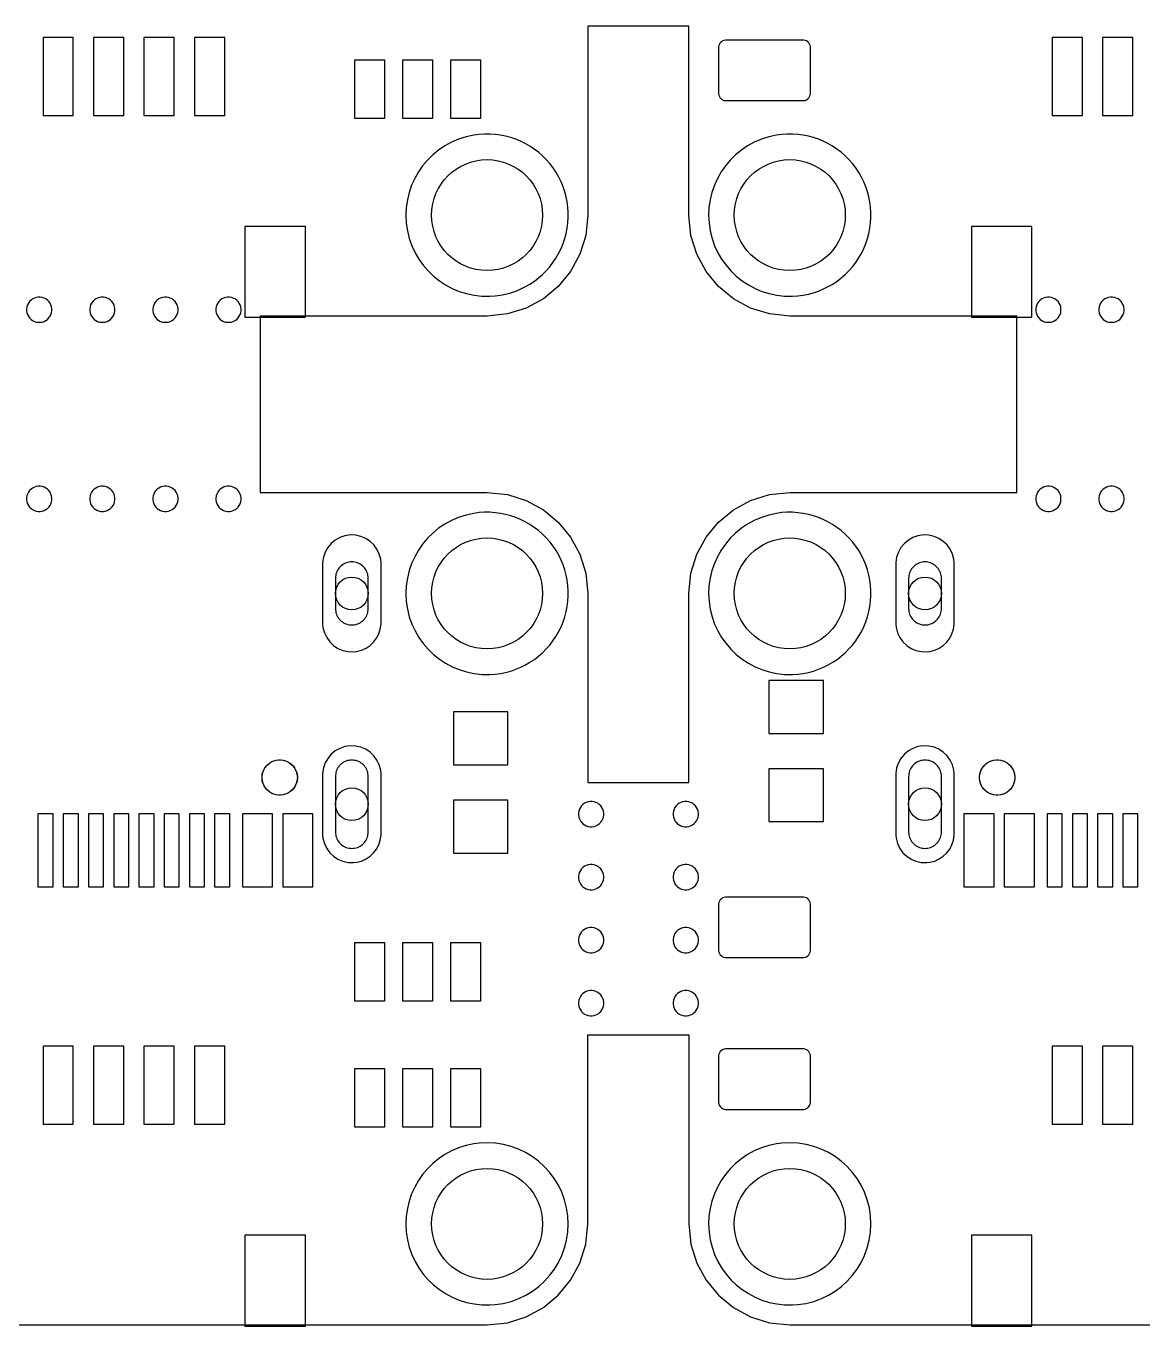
# Model space of a CAD drawing. Header units: millimetres. Extents: x 1 to 99, y 1.7 to 98.2.
# Drawn here: x 27.86 to 50, y 1.73 to 27.5 of the extents above; entities that cross this region are included whole.
import ezdxf

# ---------------------------------------------------------------- set-up
doc = ezdxf.new("R2010")
doc.units = ezdxf.units.MM

msp = doc.modelspace()

# ---------------------------------------------------------------- linework, layer by layer
at = {"layer": '16_copper'}
for points in [[(37.158, 22.149, 1), (36.842, 25.351), (36.738, 25.337, 0.936603), (37.053, 22.142)], [(43.158, 22.149, 1), (42.842, 25.351), (42.738, 25.337, 0.936603), (43.053, 22.142)], [(37.158, 14.649, 1), (36.842, 17.851), (36.738, 17.837, 0.936603), (37.053, 14.642)], [(43.158, 14.649, 1), (42.842, 17.851), (42.738, 17.837, 0.936603), (43.053, 14.642)], [(34.417, 15.099, 0.349916), (34.899, 15.638), (34.899, 16.862), (34.892, 16.926, 0.893656), (33.741, 16.862), (33.741, 15.638), (33.748, 15.574, 0.381721), (34.353, 15.092)], [(45.777, 15.099, 0.349916), (46.259, 15.638), (46.259, 16.862), (46.252, 16.926, 0.893656), (45.101, 16.862), (45.101, 15.638), (45.108, 15.574, 0.381721), (45.713, 15.092)], [(34.417, 10.919, 0.349916), (34.899, 11.458), (34.899, 12.682), (34.892, 12.746, 0.893656), (33.741, 12.682), (33.741, 11.458), (33.748, 11.394, 0.381721), (34.353, 10.912)], [(45.777, 10.919, 0.349916), (46.259, 11.458), (46.259, 12.682), (46.252, 12.746, 0.893656), (45.101, 12.682), (45.101, 11.458), (45.108, 11.394, 0.381721), (45.713, 10.912)], [(37.158, 2.149, 1), (36.842, 5.351), (36.738, 5.337, 0.936603), (37.053, 2.142)], [(43.158, 2.149, 1), (42.842, 5.351), (42.738, 5.337, 0.936603), (43.053, 2.142)]]:
    msp.add_lwpolyline(points, format="xyb", close=True, dxfattribs=at)
at = {"layer": '1_copper'}
for points in [[(28.8, 27.275), (28.2, 27.275), (28.2, 25.725), (28.8, 25.725)], [(29.8, 27.275), (29.2, 27.275), (29.2, 25.725), (29.8, 25.725)], [(30.8, 27.275), (30.2, 27.275), (30.2, 25.725), (30.8, 25.725)], [(31.8, 27.275), (31.2, 27.275), (31.2, 25.725), (31.8, 25.725)], [(43.304, 26.026), (43.331, 26.037), (43.356, 26.053), (43.377, 26.074), (43.393, 26.099), (43.404, 26.126), (43.41, 26.155), (43.41, 27.085), (43.404, 27.114), (43.393, 27.141), (43.377, 27.166), (43.356, 27.187), (43.331, 27.203), (43.304, 27.214), (43.275, 27.22), (41.725, 27.22), (41.696, 27.214), (41.669, 27.203), (41.644, 27.187), (41.623, 27.166), (41.607, 27.141), (41.596, 27.114), (41.59, 27.085), (41.59, 26.155), (41.596, 26.126), (41.607, 26.099), (41.623, 26.074), (41.644, 26.053), (41.669, 26.037), (41.696, 26.026), (41.725, 26.02), (43.275, 26.02)], [(48.8, 27.275), (48.2, 27.275), (48.2, 25.725), (48.8, 25.725)], [(49.8, 27.275), (49.2, 27.275), (49.2, 25.725), (49.8, 25.725)], [(34.975, 26.825), (34.375, 26.825), (34.375, 25.675), (34.975, 25.675)], [(35.925, 26.825), (35.325, 26.825), (35.325, 25.675), (35.925, 25.675)], [(36.875, 26.825), (36.275, 26.825), (36.275, 25.675), (36.875, 25.675)], [(33.4, 23.525), (32.2, 23.525), (32.2, 21.725), (33.4, 21.725)], [(47.8, 23.525), (46.6, 23.525), (46.6, 21.725), (47.8, 21.725)], [(43.665, 14.525), (42.585, 14.525), (42.585, 13.475), (43.665, 13.475)], [(37.415, 13.9), (36.335, 13.9), (36.335, 12.85), (37.415, 12.85)], [(43.665, 12.775), (42.585, 12.775), (42.585, 11.725), (43.665, 11.725)], [(37.415, 12.15), (36.335, 12.15), (36.335, 11.1), (37.415, 11.1)], [(28.4, 11.88), (28.1, 11.88), (28.1, 10.43), (28.4, 10.43)], [(28.9, 11.88), (28.6, 11.88), (28.6, 10.43), (28.9, 10.43)], [(29.4, 11.88), (29.1, 11.88), (29.1, 10.43), (29.4, 10.43)], [(29.9, 11.88), (29.6, 11.88), (29.6, 10.43), (29.9, 10.43)], [(30.4, 11.88), (30.1, 11.88), (30.1, 10.43), (30.4, 10.43)], [(30.9, 11.88), (30.6, 11.88), (30.6, 10.43), (30.9, 10.43)], [(31.4, 11.88), (31.1, 11.88), (31.1, 10.43), (31.4, 10.43)], [(31.9, 11.88), (31.6, 11.88), (31.6, 10.43), (31.9, 10.43)], [(32.75, 11.88), (32.15, 11.88), (32.15, 10.43), (32.75, 10.43)], [(33.55, 11.88), (32.95, 11.88), (32.95, 10.43), (33.55, 10.43)], [(47.05, 11.88), (46.45, 11.88), (46.45, 10.43), (47.05, 10.43)], [(47.85, 11.88), (47.25, 11.88), (47.25, 10.43), (47.85, 10.43)], [(48.4, 11.88), (48.1, 11.88), (48.1, 10.43), (48.4, 10.43)], [(48.9, 11.88), (48.6, 11.88), (48.6, 10.43), (48.9, 10.43)], [(49.4, 11.88), (49.1, 11.88), (49.1, 10.43), (49.4, 10.43)], [(49.9, 11.88), (49.6, 11.88), (49.6, 10.43), (49.9, 10.43)], [(43.304, 9.036), (43.331, 9.047), (43.356, 9.063), (43.377, 9.084), (43.393, 9.109), (43.404, 9.136), (43.41, 9.165), (43.41, 10.095), (43.404, 10.124), (43.393, 10.151), (43.377, 10.176), (43.356, 10.197), (43.331, 10.213), (43.304, 10.224), (43.275, 10.23), (41.725, 10.23), (41.696, 10.224), (41.669, 10.213), (41.644, 10.197), (41.623, 10.176), (41.607, 10.151), (41.596, 10.124), (41.59, 10.095), (41.59, 9.165), (41.596, 9.136), (41.607, 9.109), (41.623, 9.084), (41.644, 9.063), (41.669, 9.047), (41.696, 9.036), (41.725, 9.03), (43.275, 9.03)], [(34.975, 9.325), (34.375, 9.325), (34.375, 8.175), (34.975, 8.175)], [(35.925, 9.325), (35.325, 9.325), (35.325, 8.175), (35.925, 8.175)], [(36.875, 9.325), (36.275, 9.325), (36.275, 8.175), (36.875, 8.175)], [(28.8, 7.275), (28.2, 7.275), (28.2, 5.725), (28.8, 5.725)], [(29.8, 7.275), (29.2, 7.275), (29.2, 5.725), (29.8, 5.725)], [(30.8, 7.275), (30.2, 7.275), (30.2, 5.725), (30.8, 5.725)], [(31.8, 7.275), (31.2, 7.275), (31.2, 5.725), (31.8, 5.725)], [(43.304, 6.026), (43.331, 6.037), (43.356, 6.053), (43.377, 6.074), (43.393, 6.099), (43.404, 6.126), (43.41, 6.155), (43.41, 7.085), (43.404, 7.114), (43.393, 7.141), (43.377, 7.166), (43.356, 7.187), (43.331, 7.203), (43.304, 7.214), (43.275, 7.22), (41.725, 7.22), (41.696, 7.214), (41.669, 7.203), (41.644, 7.187), (41.623, 7.166), (41.607, 7.141), (41.596, 7.114), (41.59, 7.085), (41.59, 6.155), (41.596, 6.126), (41.607, 6.099), (41.623, 6.074), (41.644, 6.053), (41.669, 6.037), (41.696, 6.026), (41.725, 6.02), (43.275, 6.02)], [(48.8, 7.275), (48.2, 7.275), (48.2, 5.725), (48.8, 5.725)], [(49.8, 7.275), (49.2, 7.275), (49.2, 5.725), (49.8, 5.725)], [(34.975, 6.825), (34.375, 6.825), (34.375, 5.675), (34.975, 5.675)], [(35.925, 6.825), (35.325, 6.825), (35.325, 5.675), (35.925, 5.675)], [(36.875, 6.825), (36.275, 6.825), (36.275, 5.675), (36.875, 5.675)], [(33.4, 3.525), (32.2, 3.525), (32.2, 1.725), (33.4, 1.725)], [(47.8, 3.525), (46.6, 3.525), (46.6, 1.725), (47.8, 1.725)]]:
    msp.add_lwpolyline(points, close=True, dxfattribs=at)
for points in [[(37.158, 22.149, 1), (36.842, 25.351), (36.738, 25.337, 0.936603), (37.053, 22.142)], [(43.158, 22.149, 1), (42.842, 25.351), (42.738, 25.337, 0.936603), (43.053, 22.142)], [(37.158, 14.649, 1), (36.842, 17.851), (36.738, 17.837, 0.936603), (37.053, 14.642)], [(43.158, 14.649, 1), (42.842, 17.851), (42.738, 17.837, 0.936603), (43.053, 14.642)], [(34.417, 15.099, 0.349916), (34.899, 15.638), (34.899, 16.862), (34.892, 16.926, 0.893656), (33.741, 16.862), (33.741, 15.638), (33.748, 15.574, 0.381721), (34.353, 15.092)], [(45.777, 15.099, 0.349916), (46.259, 15.638), (46.259, 16.862), (46.252, 16.926, 0.893656), (45.101, 16.862), (45.101, 15.638), (45.108, 15.574, 0.381721), (45.713, 15.092)], [(34.417, 10.919, 0.349916), (34.899, 11.458), (34.899, 12.682), (34.892, 12.746, 0.893656), (33.741, 12.682), (33.741, 11.458), (33.748, 11.394, 0.381721), (34.353, 10.912)], [(45.777, 10.919, 0.349916), (46.259, 11.458), (46.259, 12.682), (46.252, 12.746, 0.893656), (45.101, 12.682), (45.101, 11.458), (45.108, 11.394, 0.381721), (45.713, 10.912)], [(37.158, 2.149, 1), (36.842, 5.351), (36.738, 5.337, 0.936603), (37.053, 2.142)], [(43.158, 2.149, 1), (42.842, 5.351), (42.738, 5.337, 0.936603), (43.053, 2.142)]]:
    msp.add_lwpolyline(points, format="xyb", close=True, dxfattribs=at)
at = {"layer": 'drills_NPTH'}
for centre in [(32.89, 12.6), (47.11, 12.6)]:
    msp.add_circle(centre, 0.35, dxfattribs=at)
at = {"layer": 'drills_PTH'}
for centre in [(34.32, 16.25), (45.68, 16.25), (34.32, 12.07), (45.68, 12.07)]:
    msp.add_circle(centre, 0.325, dxfattribs=at)
at = {"layer": 'drills_via_1_16'}
for centre in [(37, 23.75), (43, 23.75), (37, 16.25), (43, 16.25), (37, 3.75), (43, 3.75)]:
    msp.add_circle(centre, 1.1, dxfattribs=at)
at = {"layer": 'holes'}
for points in [[(32.5, 18.25), (37, 18.25), (37.402, 18.209), (37.777, 18.092), (38.116, 17.907), (38.412, 17.663), (38.657, 17.366), (38.842, 17.027), (38.959, 16.652), (39, 16.25), (39, 12.5), (41, 12.5), (41, 16.25), (41.041, 16.652), (41.158, 17.027), (41.343, 17.366), (41.588, 17.663), (41.884, 17.907), (42.223, 18.092), (42.598, 18.209), (43, 18.25), (47.5, 18.25), (47.5, 21.75), (43, 21.75), (42.598, 21.791), (42.224, 21.908), (41.884, 22.093), (41.588, 22.338), (41.343, 22.634), (41.158, 22.973), (41.041, 23.348), (41, 23.75), (41, 27.5), (39, 27.5), (39, 23.75), (38.959, 23.348), (38.842, 22.974), (38.657, 22.634), (38.412, 22.338), (38.116, 22.093), (37.776, 21.908), (37.402, 21.791), (37, 21.75), (32.5, 21.75), (32.5, 18.25)], [(28.375, 21.855), (28.375, 21.895), (28.369, 21.934), (28.357, 21.971), (28.339, 22.006), (28.316, 22.038), (28.288, 22.066), (28.256, 22.089), (28.221, 22.107), (28.184, 22.119), (28.145, 22.125), (28.105, 22.125), (28.066, 22.119), (28.029, 22.107), (27.994, 22.089), (27.962, 22.066), (27.934, 22.038), (27.911, 22.006), (27.893, 21.971), (27.881, 21.934), (27.875, 21.895), (27.875, 21.855), (27.881, 21.816), (27.893, 21.779), (27.911, 21.744), (27.934, 21.712), (27.962, 21.684), (27.994, 21.661), (28.029, 21.643), (28.066, 21.631), (28.105, 21.625), (28.145, 21.625), (28.184, 21.631), (28.221, 21.643), (28.256, 21.661), (28.288, 21.684), (28.316, 21.712), (28.339, 21.744), (28.357, 21.779), (28.369, 21.816), (28.375, 21.855)], [(29.625, 21.855), (29.625, 21.895), (29.619, 21.934), (29.607, 21.971), (29.589, 22.006), (29.566, 22.038), (29.538, 22.066), (29.506, 22.089), (29.471, 22.107), (29.434, 22.119), (29.395, 22.125), (29.355, 22.125), (29.316, 22.119), (29.279, 22.107), (29.244, 22.089), (29.212, 22.066), (29.184, 22.038), (29.161, 22.006), (29.143, 21.971), (29.131, 21.934), (29.125, 21.895), (29.125, 21.855), (29.131, 21.816), (29.143, 21.779), (29.161, 21.744), (29.184, 21.712), (29.212, 21.684), (29.244, 21.661), (29.279, 21.643), (29.316, 21.631), (29.355, 21.625), (29.395, 21.625), (29.434, 21.631), (29.471, 21.643), (29.506, 21.661), (29.538, 21.684), (29.566, 21.712), (29.589, 21.744), (29.607, 21.779), (29.619, 21.816), (29.625, 21.855)], [(30.875, 21.855), (30.875, 21.895), (30.869, 21.934), (30.857, 21.971), (30.839, 22.006), (30.816, 22.038), (30.788, 22.066), (30.756, 22.089), (30.721, 22.107), (30.684, 22.119), (30.645, 22.125), (30.605, 22.125), (30.566, 22.119), (30.529, 22.107), (30.494, 22.089), (30.462, 22.066), (30.434, 22.038), (30.411, 22.006), (30.393, 21.971), (30.381, 21.934), (30.375, 21.895), (30.375, 21.855), (30.381, 21.816), (30.393, 21.779), (30.411, 21.744), (30.434, 21.712), (30.462, 21.684), (30.494, 21.661), (30.529, 21.643), (30.566, 21.631), (30.605, 21.625), (30.645, 21.625), (30.684, 21.631), (30.721, 21.643), (30.756, 21.661), (30.788, 21.684), (30.816, 21.712), (30.839, 21.744), (30.857, 21.779), (30.869, 21.816), (30.875, 21.855)], [(32.125, 21.855), (32.125, 21.895), (32.119, 21.934), (32.107, 21.971), (32.089, 22.006), (32.066, 22.038), (32.038, 22.066), (32.006, 22.089), (31.971, 22.107), (31.934, 22.119), (31.895, 22.125), (31.855, 22.125), (31.816, 22.119), (31.779, 22.107), (31.744, 22.089), (31.712, 22.066), (31.684, 22.038), (31.661, 22.006), (31.643, 21.971), (31.631, 21.934), (31.625, 21.895), (31.625, 21.855), (31.631, 21.816), (31.643, 21.779), (31.661, 21.744), (31.684, 21.712), (31.712, 21.684), (31.744, 21.661), (31.779, 21.643), (31.816, 21.631), (31.855, 21.625), (31.895, 21.625), (31.934, 21.631), (31.971, 21.643), (32.006, 21.661), (32.038, 21.684), (32.066, 21.712), (32.089, 21.744), (32.107, 21.779), (32.119, 21.816), (32.125, 21.855)], [(48.375, 21.855), (48.375, 21.895), (48.369, 21.934), (48.357, 21.971), (48.339, 22.006), (48.316, 22.038), (48.288, 22.066), (48.256, 22.089), (48.221, 22.107), (48.184, 22.119), (48.145, 22.125), (48.105, 22.125), (48.066, 22.119), (48.029, 22.107), (47.994, 22.089), (47.962, 22.066), (47.934, 22.038), (47.911, 22.006), (47.893, 21.971), (47.881, 21.934), (47.875, 21.895), (47.875, 21.855), (47.881, 21.816), (47.893, 21.779), (47.911, 21.744), (47.934, 21.712), (47.962, 21.684), (47.994, 21.661), (48.029, 21.643), (48.066, 21.631), (48.105, 21.625), (48.145, 21.625), (48.184, 21.631), (48.221, 21.643), (48.256, 21.661), (48.288, 21.684), (48.316, 21.712), (48.339, 21.744), (48.357, 21.779), (48.369, 21.816), (48.375, 21.855)], [(49.625, 21.855), (49.625, 21.895), (49.619, 21.934), (49.607, 21.971), (49.589, 22.006), (49.566, 22.038), (49.538, 22.066), (49.506, 22.089), (49.471, 22.107), (49.434, 22.119), (49.395, 22.125), (49.355, 22.125), (49.316, 22.119), (49.279, 22.107), (49.244, 22.089), (49.212, 22.066), (49.184, 22.038), (49.161, 22.006), (49.143, 21.971), (49.131, 21.934), (49.125, 21.895), (49.125, 21.855), (49.131, 21.816), (49.143, 21.779), (49.161, 21.744), (49.184, 21.712), (49.212, 21.684), (49.244, 21.661), (49.279, 21.643), (49.316, 21.631), (49.355, 21.625), (49.395, 21.625), (49.434, 21.631), (49.471, 21.643), (49.506, 21.661), (49.538, 21.684), (49.566, 21.712), (49.589, 21.744), (49.607, 21.779), (49.619, 21.816), (49.625, 21.855)], [(28.375, 18.105), (28.375, 18.145), (28.369, 18.184), (28.357, 18.221), (28.339, 18.256), (28.316, 18.288), (28.288, 18.316), (28.256, 18.339), (28.221, 18.357), (28.184, 18.369), (28.145, 18.375), (28.105, 18.375), (28.066, 18.369), (28.029, 18.357), (27.994, 18.339), (27.962, 18.316), (27.934, 18.288), (27.911, 18.256), (27.893, 18.221), (27.881, 18.184), (27.875, 18.145), (27.875, 18.105), (27.881, 18.066), (27.893, 18.029), (27.911, 17.994), (27.934, 17.962), (27.962, 17.934), (27.994, 17.911), (28.029, 17.893), (28.066, 17.881), (28.105, 17.875), (28.145, 17.875), (28.184, 17.881), (28.221, 17.893), (28.256, 17.911), (28.288, 17.934), (28.316, 17.962), (28.339, 17.994), (28.357, 18.029), (28.369, 18.066), (28.375, 18.105)], [(29.625, 18.105), (29.625, 18.145), (29.619, 18.184), (29.607, 18.221), (29.589, 18.256), (29.566, 18.288), (29.538, 18.316), (29.506, 18.339), (29.471, 18.357), (29.434, 18.369), (29.395, 18.375), (29.355, 18.375), (29.316, 18.369), (29.279, 18.357), (29.244, 18.339), (29.212, 18.316), (29.184, 18.288), (29.161, 18.256), (29.143, 18.221), (29.131, 18.184), (29.125, 18.145), (29.125, 18.105), (29.131, 18.066), (29.143, 18.029), (29.161, 17.994), (29.184, 17.962), (29.212, 17.934), (29.244, 17.911), (29.279, 17.893), (29.316, 17.881), (29.355, 17.875), (29.395, 17.875), (29.434, 17.881), (29.471, 17.893), (29.506, 17.911), (29.538, 17.934), (29.566, 17.962), (29.589, 17.994), (29.607, 18.029), (29.619, 18.066), (29.625, 18.105)], [(30.875, 18.105), (30.875, 18.145), (30.869, 18.184), (30.857, 18.221), (30.839, 18.256), (30.816, 18.288), (30.788, 18.316), (30.756, 18.339), (30.721, 18.357), (30.684, 18.369), (30.645, 18.375), (30.605, 18.375), (30.566, 18.369), (30.529, 18.357), (30.494, 18.339), (30.462, 18.316), (30.434, 18.288), (30.411, 18.256), (30.393, 18.221), (30.381, 18.184), (30.375, 18.145), (30.375, 18.105), (30.381, 18.066), (30.393, 18.029), (30.411, 17.994), (30.434, 17.962), (30.462, 17.934), (30.494, 17.911), (30.529, 17.893), (30.566, 17.881), (30.605, 17.875), (30.645, 17.875), (30.684, 17.881), (30.721, 17.893), (30.756, 17.911), (30.788, 17.934), (30.816, 17.962), (30.839, 17.994), (30.857, 18.029), (30.869, 18.066), (30.875, 18.105)], [(32.125, 18.105), (32.125, 18.145), (32.119, 18.184), (32.107, 18.221), (32.089, 18.256), (32.066, 18.288), (32.038, 18.316), (32.006, 18.339), (31.971, 18.357), (31.934, 18.369), (31.895, 18.375), (31.855, 18.375), (31.816, 18.369), (31.779, 18.357), (31.744, 18.339), (31.712, 18.316), (31.684, 18.288), (31.661, 18.256), (31.643, 18.221), (31.631, 18.184), (31.625, 18.145), (31.625, 18.105), (31.631, 18.066), (31.643, 18.029), (31.661, 17.994), (31.684, 17.962), (31.712, 17.934), (31.744, 17.911), (31.779, 17.893), (31.816, 17.881), (31.855, 17.875), (31.895, 17.875), (31.934, 17.881), (31.971, 17.893), (32.006, 17.911), (32.038, 17.934), (32.066, 17.962), (32.089, 17.994), (32.107, 18.029), (32.119, 18.066), (32.125, 18.105)], [(48.375, 18.105), (48.375, 18.145), (48.369, 18.184), (48.357, 18.221), (48.339, 18.256), (48.316, 18.288), (48.288, 18.316), (48.256, 18.339), (48.221, 18.357), (48.184, 18.369), (48.145, 18.375), (48.105, 18.375), (48.066, 18.369), (48.029, 18.357), (47.994, 18.339), (47.962, 18.316), (47.934, 18.288), (47.911, 18.256), (47.893, 18.221), (47.881, 18.184), (47.875, 18.145), (47.875, 18.105), (47.881, 18.066), (47.893, 18.029), (47.911, 17.994), (47.934, 17.962), (47.962, 17.934), (47.994, 17.911), (48.029, 17.893), (48.066, 17.881), (48.105, 17.875), (48.145, 17.875), (48.184, 17.881), (48.221, 17.893), (48.256, 17.911), (48.288, 17.934), (48.316, 17.962), (48.339, 17.994), (48.357, 18.029), (48.369, 18.066), (48.375, 18.105)], [(49.625, 18.105), (49.625, 18.145), (49.619, 18.184), (49.607, 18.221), (49.589, 18.256), (49.566, 18.288), (49.538, 18.316), (49.506, 18.339), (49.471, 18.357), (49.434, 18.369), (49.395, 18.375), (49.355, 18.375), (49.316, 18.369), (49.279, 18.357), (49.244, 18.339), (49.212, 18.316), (49.184, 18.288), (49.161, 18.256), (49.143, 18.221), (49.131, 18.184), (49.125, 18.145), (49.125, 18.105), (49.131, 18.066), (49.143, 18.029), (49.161, 17.994), (49.184, 17.962), (49.212, 17.934), (49.244, 17.911), (49.279, 17.893), (49.316, 17.881), (49.355, 17.875), (49.395, 17.875), (49.434, 17.881), (49.471, 17.893), (49.506, 17.911), (49.538, 17.934), (49.566, 17.962), (49.589, 17.994), (49.607, 18.029), (49.619, 18.066), (49.625, 18.105)], [(33.995, 15.95), (33.996, 15.922), (34, 15.894), (34.006, 15.866), (34.015, 15.839), (34.025, 15.813), (34.039, 15.788), (34.054, 15.764), (34.071, 15.741), (34.09, 15.72), (34.111, 15.701), (34.134, 15.684), (34.157, 15.669), (34.183, 15.655), (34.209, 15.645), (34.236, 15.636), (34.264, 15.63), (34.292, 15.626), (34.32, 15.625), (34.348, 15.626), (34.376, 15.63), (34.404, 15.636), (34.431, 15.645), (34.457, 15.655), (34.483, 15.669), (34.506, 15.684), (34.529, 15.701), (34.55, 15.72), (34.569, 15.741), (34.586, 15.764), (34.601, 15.788), (34.615, 15.813), (34.625, 15.839), (34.634, 15.866), (34.64, 15.894), (34.644, 15.922), (34.645, 15.95), (34.645, 16.55), (34.644, 16.578), (34.64, 16.606), (34.634, 16.634), (34.625, 16.661), (34.615, 16.687), (34.601, 16.713), (34.586, 16.736), (34.569, 16.759), (34.55, 16.78), (34.529, 16.799), (34.506, 16.816), (34.483, 16.831), (34.457, 16.845), (34.431, 16.855), (34.404, 16.864), (34.376, 16.87), (34.348, 16.874), (34.32, 16.875), (34.292, 16.874), (34.264, 16.87), (34.236, 16.864), (34.209, 16.855), (34.183, 16.845), (34.157, 16.831), (34.134, 16.816), (34.111, 16.799), (34.09, 16.78), (34.071, 16.759), (34.054, 16.736), (34.039, 16.713), (34.025, 16.687), (34.015, 16.661), (34.006, 16.634), (34, 16.606), (33.996, 16.578), (33.995, 16.55), (33.995, 15.95)], [(45.355, 15.95), (45.356, 15.922), (45.36, 15.894), (45.366, 15.866), (45.375, 15.839), (45.385, 15.813), (45.399, 15.788), (45.414, 15.764), (45.431, 15.741), (45.45, 15.72), (45.471, 15.701), (45.494, 15.684), (45.518, 15.669), (45.543, 15.655), (45.569, 15.645), (45.596, 15.636), (45.624, 15.63), (45.652, 15.626), (45.68, 15.625), (45.708, 15.626), (45.736, 15.63), (45.764, 15.636), (45.791, 15.645), (45.817, 15.655), (45.843, 15.669), (45.866, 15.684), (45.889, 15.701), (45.91, 15.72), (45.929, 15.741), (45.946, 15.764), (45.961, 15.788), (45.975, 15.813), (45.985, 15.839), (45.994, 15.866), (46, 15.894), (46.004, 15.922), (46.005, 15.95), (46.005, 16.55), (46.004, 16.578), (46, 16.606), (45.994, 16.634), (45.985, 16.661), (45.975, 16.687), (45.961, 16.713), (45.946, 16.736), (45.929, 16.759), (45.91, 16.78), (45.889, 16.799), (45.866, 16.816), (45.843, 16.831), (45.817, 16.845), (45.791, 16.855), (45.764, 16.864), (45.736, 16.87), (45.708, 16.874), (45.68, 16.875), (45.652, 16.874), (45.624, 16.87), (45.596, 16.864), (45.569, 16.855), (45.543, 16.845), (45.518, 16.831), (45.494, 16.816), (45.471, 16.799), (45.45, 16.78), (45.431, 16.759), (45.414, 16.736), (45.399, 16.713), (45.385, 16.687), (45.375, 16.661), (45.366, 16.634), (45.36, 16.606), (45.356, 16.578), (45.355, 16.55), (45.355, 15.95)], [(32.54, 12.623), (32.546, 12.668), (32.558, 12.713), (32.575, 12.755), (32.598, 12.795), (32.626, 12.831), (32.659, 12.864), (32.695, 12.892), (32.735, 12.915), (32.777, 12.932), (32.822, 12.944), (32.867, 12.95), (32.913, 12.95), (32.958, 12.944), (33.003, 12.932), (33.045, 12.915), (33.085, 12.892), (33.121, 12.864), (33.154, 12.831), (33.182, 12.795), (33.205, 12.755), (33.222, 12.713), (33.234, 12.668), (33.24, 12.623), (33.24, 12.577), (33.234, 12.532), (33.222, 12.487), (33.205, 12.445), (33.182, 12.405), (33.154, 12.369), (33.121, 12.336), (33.085, 12.308), (33.045, 12.285), (33.003, 12.268), (32.958, 12.256), (32.913, 12.25), (32.867, 12.25), (32.822, 12.256), (32.777, 12.268), (32.735, 12.285), (32.695, 12.308), (32.659, 12.336), (32.626, 12.369), (32.598, 12.405), (32.575, 12.445), (32.558, 12.487), (32.546, 12.532), (32.54, 12.577), (32.54, 12.623)], [(33.995, 11.52), (33.996, 11.492), (34, 11.464), (34.006, 11.436), (34.015, 11.409), (34.025, 11.383), (34.039, 11.357), (34.054, 11.334), (34.071, 11.311), (34.09, 11.29), (34.111, 11.271), (34.134, 11.254), (34.157, 11.239), (34.183, 11.225), (34.209, 11.215), (34.236, 11.206), (34.264, 11.2), (34.292, 11.196), (34.32, 11.195), (34.348, 11.196), (34.376, 11.2), (34.404, 11.206), (34.431, 11.215), (34.457, 11.225), (34.483, 11.239), (34.506, 11.254), (34.529, 11.271), (34.55, 11.29), (34.569, 11.311), (34.586, 11.334), (34.601, 11.357), (34.615, 11.383), (34.625, 11.409), (34.634, 11.436), (34.64, 11.464), (34.644, 11.492), (34.645, 11.52), (34.645, 12.62), (34.644, 12.648), (34.64, 12.676), (34.634, 12.704), (34.625, 12.731), (34.615, 12.757), (34.601, 12.783), (34.586, 12.806), (34.569, 12.829), (34.55, 12.85), (34.529, 12.869), (34.506, 12.886), (34.483, 12.901), (34.457, 12.915), (34.431, 12.925), (34.404, 12.934), (34.376, 12.94), (34.348, 12.944), (34.32, 12.945), (34.292, 12.944), (34.264, 12.94), (34.236, 12.934), (34.209, 12.925), (34.183, 12.915), (34.157, 12.901), (34.134, 12.886), (34.111, 12.869), (34.09, 12.85), (34.071, 12.829), (34.054, 12.806), (34.039, 12.783), (34.025, 12.757), (34.015, 12.731), (34.006, 12.704), (34, 12.676), (33.996, 12.648), (33.995, 12.62), (33.995, 11.52)], [(45.355, 11.52), (45.356, 11.492), (45.36, 11.464), (45.366, 11.436), (45.375, 11.409), (45.385, 11.383), (45.399, 11.357), (45.414, 11.334), (45.431, 11.311), (45.45, 11.29), (45.471, 11.271), (45.494, 11.254), (45.518, 11.239), (45.543, 11.225), (45.569, 11.215), (45.596, 11.206), (45.624, 11.2), (45.652, 11.196), (45.68, 11.195), (45.708, 11.196), (45.736, 11.2), (45.764, 11.206), (45.791, 11.215), (45.817, 11.225), (45.843, 11.239), (45.866, 11.254), (45.889, 11.271), (45.91, 11.29), (45.929, 11.311), (45.946, 11.334), (45.961, 11.357), (45.975, 11.383), (45.985, 11.409), (45.994, 11.436), (46, 11.464), (46.004, 11.492), (46.005, 11.52), (46.005, 12.62), (46.004, 12.648), (46, 12.676), (45.994, 12.704), (45.985, 12.731), (45.975, 12.757), (45.961, 12.783), (45.946, 12.806), (45.929, 12.829), (45.91, 12.85), (45.889, 12.869), (45.866, 12.886), (45.843, 12.901), (45.817, 12.915), (45.791, 12.925), (45.764, 12.934), (45.736, 12.94), (45.708, 12.944), (45.68, 12.945), (45.652, 12.944), (45.624, 12.94), (45.596, 12.934), (45.569, 12.925), (45.543, 12.915), (45.518, 12.901), (45.494, 12.886), (45.471, 12.869), (45.45, 12.85), (45.431, 12.829), (45.414, 12.806), (45.399, 12.783), (45.385, 12.757), (45.375, 12.731), (45.366, 12.704), (45.36, 12.676), (45.356, 12.648), (45.355, 12.62), (45.355, 11.52)], [(46.76, 12.623), (46.766, 12.668), (46.778, 12.713), (46.795, 12.755), (46.818, 12.795), (46.846, 12.831), (46.879, 12.864), (46.915, 12.892), (46.955, 12.915), (46.997, 12.932), (47.042, 12.944), (47.087, 12.95), (47.133, 12.95), (47.178, 12.944), (47.223, 12.932), (47.265, 12.915), (47.305, 12.892), (47.341, 12.864), (47.374, 12.831), (47.402, 12.795), (47.425, 12.755), (47.442, 12.713), (47.454, 12.668), (47.46, 12.623), (47.46, 12.577), (47.454, 12.532), (47.442, 12.487), (47.425, 12.445), (47.402, 12.405), (47.374, 12.369), (47.341, 12.336), (47.305, 12.308), (47.265, 12.285), (47.223, 12.268), (47.178, 12.256), (47.133, 12.25), (47.087, 12.25), (47.042, 12.256), (46.997, 12.268), (46.955, 12.285), (46.915, 12.308), (46.879, 12.336), (46.846, 12.369), (46.818, 12.405), (46.795, 12.445), (46.778, 12.487), (46.766, 12.532), (46.76, 12.577), (46.76, 12.623)], [(39.312, 11.855), (39.312, 11.895), (39.306, 11.934), (39.294, 11.971), (39.276, 12.006), (39.253, 12.038), (39.225, 12.066), (39.194, 12.089), (39.158, 12.107), (39.121, 12.119), (39.082, 12.125), (39.043, 12.125), (39.004, 12.119), (38.967, 12.107), (38.931, 12.089), (38.9, 12.066), (38.872, 12.038), (38.849, 12.006), (38.831, 11.971), (38.819, 11.934), (38.812, 11.895), (38.812, 11.855), (38.819, 11.816), (38.831, 11.779), (38.849, 11.744), (38.872, 11.712), (38.9, 11.684), (38.931, 11.661), (38.967, 11.643), (39.004, 11.631), (39.043, 11.625), (39.082, 11.625), (39.121, 11.631), (39.158, 11.643), (39.194, 11.661), (39.225, 11.684), (39.253, 11.712), (39.276, 11.744), (39.294, 11.779), (39.306, 11.816), (39.312, 11.855)], [(41.188, 11.855), (41.188, 11.895), (41.181, 11.934), (41.169, 11.971), (41.151, 12.006), (41.128, 12.038), (41.1, 12.066), (41.069, 12.089), (41.033, 12.107), (40.996, 12.119), (40.957, 12.125), (40.918, 12.125), (40.879, 12.119), (40.842, 12.107), (40.806, 12.089), (40.775, 12.066), (40.747, 12.038), (40.724, 12.006), (40.706, 11.971), (40.694, 11.934), (40.688, 11.895), (40.688, 11.855), (40.694, 11.816), (40.706, 11.779), (40.724, 11.744), (40.747, 11.712), (40.775, 11.684), (40.806, 11.661), (40.842, 11.643), (40.879, 11.631), (40.918, 11.625), (40.957, 11.625), (40.996, 11.631), (41.033, 11.643), (41.069, 11.661), (41.1, 11.684), (41.128, 11.712), (41.151, 11.744), (41.169, 11.779), (41.181, 11.816), (41.188, 11.855)], [(39.312, 10.605), (39.312, 10.645), (39.306, 10.684), (39.294, 10.721), (39.276, 10.756), (39.253, 10.788), (39.225, 10.816), (39.194, 10.839), (39.158, 10.857), (39.121, 10.869), (39.082, 10.875), (39.043, 10.875), (39.004, 10.869), (38.967, 10.857), (38.931, 10.839), (38.9, 10.816), (38.872, 10.788), (38.849, 10.756), (38.831, 10.721), (38.819, 10.684), (38.812, 10.645), (38.812, 10.605), (38.819, 10.566), (38.831, 10.529), (38.849, 10.494), (38.872, 10.462), (38.9, 10.434), (38.931, 10.411), (38.967, 10.393), (39.004, 10.381), (39.043, 10.375), (39.082, 10.375), (39.121, 10.381), (39.158, 10.393), (39.194, 10.411), (39.225, 10.434), (39.253, 10.462), (39.276, 10.494), (39.294, 10.529), (39.306, 10.566), (39.312, 10.605)], [(41.188, 10.605), (41.188, 10.645), (41.181, 10.684), (41.169, 10.721), (41.151, 10.756), (41.128, 10.788), (41.1, 10.816), (41.069, 10.839), (41.033, 10.857), (40.996, 10.869), (40.957, 10.875), (40.918, 10.875), (40.879, 10.869), (40.842, 10.857), (40.806, 10.839), (40.775, 10.816), (40.747, 10.788), (40.724, 10.756), (40.706, 10.721), (40.694, 10.684), (40.688, 10.645), (40.688, 10.605), (40.694, 10.566), (40.706, 10.529), (40.724, 10.494), (40.747, 10.462), (40.775, 10.434), (40.806, 10.411), (40.842, 10.393), (40.879, 10.381), (40.918, 10.375), (40.957, 10.375), (40.996, 10.381), (41.033, 10.393), (41.069, 10.411), (41.1, 10.434), (41.128, 10.462), (41.151, 10.494), (41.169, 10.529), (41.181, 10.566), (41.188, 10.605)], [(39.312, 9.355), (39.312, 9.395), (39.306, 9.434), (39.294, 9.471), (39.276, 9.506), (39.253, 9.538), (39.225, 9.566), (39.194, 9.589), (39.158, 9.607), (39.121, 9.619), (39.082, 9.625), (39.043, 9.625), (39.004, 9.619), (38.967, 9.607), (38.931, 9.589), (38.9, 9.566), (38.872, 9.538), (38.849, 9.506), (38.831, 9.471), (38.819, 9.434), (38.812, 9.395), (38.812, 9.355), (38.819, 9.316), (38.831, 9.279), (38.849, 9.244), (38.872, 9.212), (38.9, 9.184), (38.931, 9.161), (38.967, 9.143), (39.004, 9.131), (39.043, 9.125), (39.082, 9.125), (39.121, 9.131), (39.158, 9.143), (39.194, 9.161), (39.225, 9.184), (39.253, 9.212), (39.276, 9.244), (39.294, 9.279), (39.306, 9.316), (39.312, 9.355)], [(41.188, 9.355), (41.188, 9.395), (41.181, 9.434), (41.169, 9.471), (41.151, 9.506), (41.128, 9.538), (41.1, 9.566), (41.069, 9.589), (41.033, 9.607), (40.996, 9.619), (40.957, 9.625), (40.918, 9.625), (40.879, 9.619), (40.842, 9.607), (40.806, 9.589), (40.775, 9.566), (40.747, 9.538), (40.724, 9.506), (40.706, 9.471), (40.694, 9.434), (40.688, 9.395), (40.688, 9.355), (40.694, 9.316), (40.706, 9.279), (40.724, 9.244), (40.747, 9.212), (40.775, 9.184), (40.806, 9.161), (40.842, 9.143), (40.879, 9.131), (40.918, 9.125), (40.957, 9.125), (40.996, 9.131), (41.033, 9.143), (41.069, 9.161), (41.1, 9.184), (41.128, 9.212), (41.151, 9.244), (41.169, 9.279), (41.181, 9.316), (41.188, 9.355)], [(39.312, 8.105), (39.312, 8.145), (39.306, 8.184), (39.294, 8.221), (39.276, 8.256), (39.253, 8.288), (39.225, 8.316), (39.194, 8.339), (39.158, 8.357), (39.121, 8.369), (39.082, 8.375), (39.043, 8.375), (39.004, 8.369), (38.967, 8.357), (38.931, 8.339), (38.9, 8.316), (38.872, 8.288), (38.849, 8.256), (38.831, 8.221), (38.819, 8.184), (38.812, 8.145), (38.812, 8.105), (38.819, 8.066), (38.831, 8.029), (38.849, 7.994), (38.872, 7.962), (38.9, 7.934), (38.931, 7.911), (38.967, 7.893), (39.004, 7.881), (39.043, 7.875), (39.082, 7.875), (39.121, 7.881), (39.158, 7.893), (39.194, 7.911), (39.225, 7.934), (39.253, 7.962), (39.276, 7.994), (39.294, 8.029), (39.306, 8.066), (39.312, 8.105)], [(41.188, 8.105), (41.188, 8.145), (41.181, 8.184), (41.169, 8.221), (41.151, 8.256), (41.128, 8.288), (41.1, 8.316), (41.069, 8.339), (41.033, 8.357), (40.996, 8.369), (40.957, 8.375), (40.918, 8.375), (40.879, 8.369), (40.842, 8.357), (40.806, 8.339), (40.775, 8.316), (40.747, 8.288), (40.724, 8.256), (40.706, 8.221), (40.694, 8.184), (40.688, 8.145), (40.688, 8.105), (40.694, 8.066), (40.706, 8.029), (40.724, 7.994), (40.747, 7.962), (40.775, 7.934), (40.806, 7.911), (40.842, 7.893), (40.879, 7.881), (40.918, 7.875), (40.957, 7.875), (40.996, 7.881), (41.033, 7.893), (41.069, 7.911), (41.1, 7.934), (41.128, 7.962), (41.151, 7.994), (41.169, 8.029), (41.181, 8.066), (41.188, 8.105)]]:
    msp.add_lwpolyline(points, close=True, dxfattribs=at)
at = {"layer": 'outline'}
msp.add_lwpolyline([(23, 1.75), (37, 1.75), (37.402, 1.791), (37.776, 1.908), (38.116, 2.093), (38.412, 2.338), (38.657, 2.634), (38.842, 2.974), (38.959, 3.348), (39, 3.75), (39, 7.5), (41, 7.5), (41, 3.75), (41.041, 3.348), (41.158, 2.973), (41.343, 2.634), (41.588, 2.338), (41.884, 2.093), (42.223, 1.908), (42.598, 1.791), (43, 1.75), (57, 1.75)], dxfattribs=at)

doc.saveas('drawing.dxf')
